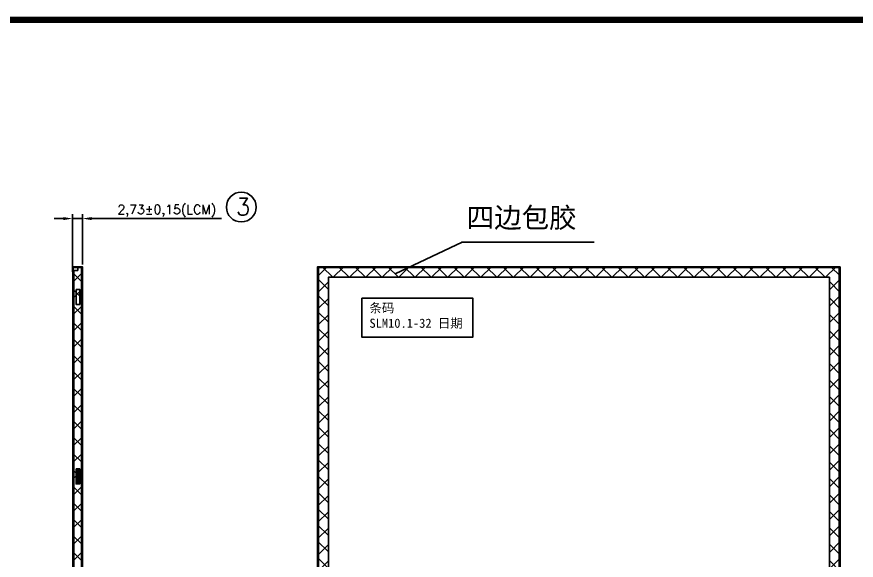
# Model space of a CAD drawing. Header units: millimetres. Extents: x 1532 to 2244, y 694 to 1195.
# Drawn here: x 1804.5 to 2034.2, y 1046.5 to 1195.2 of the extents above; entities that cross this region are included whole.
import ezdxf

# ---------------------------------------------------------------- set-up
doc = ezdxf.new("R2010")
doc.units = ezdxf.units.MM
doc.layers.add('1DIM', color=6, linetype='Continuous')
doc.layers.add('HOU', color=7, linetype='Continuous')
doc.layers.add('标注', color=3, linetype='Continuous', lineweight=13)
doc.layers.add('胶框', color=7, linetype='Continuous', lineweight=20)
doc.styles.add('ROMANS', font='romans.shx', dxfattribs={"height": 1.2})
doc.styles.get("Standard").update_dxf_attribs({"font": 'txt', "bigfont": 'gbcbig.shx'})
doc.dimstyles.new('ISO-25$0', dxfattribs={"dimtxt": 1.8, "dimasz": 2, "dimexe": 0.5, "dimexo": 0.5, "dimgap": 0.5, "dimtad": 0, "dimdsep": 46, "dimtxsty": 'ROMANS', "dimcen": 2.5, "dimclrd": 256, "dimclre": 256, "dimclrt": 256, "dimadec": 0, "dimazin": 0, "dimtp": 1.2, "dimtm": 1.2, "dimtfac": 1, "dimtmove": 0, "dimatfit": 3, "dimfxl": 0, "dimtolj": 1, "dimlwd": -1, "dimarcsym": 0})

# ---------------------------------------------------------------- blocks, each defined once
blk = doc.blocks.new('*D42')
at = {"layer": '1DIM', "color": 0, "lineweight": -2, "transparency": 16777216}
for p, q in [((1817.27, 1139.95), (1814.77, 1139.95)), ((1819.77, 1125.42), (1819.77, 1141.2)), ((1819.77, 1139.95), (1822.5, 1139.95)), ((1822.5, 1127.41), (1822.5, 1141.2)), ((1825, 1139.95), (1860.59, 1139.95))]:
    blk.add_line(p, q, dxfattribs=at)
at = {"layer": '1DIM', "color": 0, "transparency": 16777216}
for points in [[(1817.27, 1140.36), (1817.27, 1139.53), (1819.77, 1139.95)], [(1825, 1140.36), (1825, 1139.53), (1822.5, 1139.95)]]:
    blk.add_solid(points, dxfattribs=at)
at = {"layer": 'Defpoints', "color": 0, "transparency": 16777216}
for p in [(1822.5, 1139.95), (1822.5, 1126.78), (1819.77, 1124.79)]:
    blk.add_point(p, dxfattribs=at)
at = {"layer": '1DIM', "color": 0, "transparency": 16777216, "insert": (1845.59, 1142.03), "char_height": 2.5, "attachment_point": 5}
blk.add_mtext('2,73±0,15(LCM)', dxfattribs=at)
blk = doc.blocks.new('asdfasdfasdfas')
at = {"layer": 'HOU', "color": 2}
for p, q in [((3941.03, -37646.72), (3941.03, -37646.52)), ((3941.03, -37646.52), (3943.38, -37646.52)), ((3942.18, -37646.72), (3941.03, -37646.72)), ((3942.18, -37647.52), (3942.18, -37646.52)), ((3943.38, -37646.52), (3943.38, -37875.02)), ((3941.03, -37873.82), (3941.03, -37647.72)), ((3941.23, -37647.52), (3942.18, -37647.52)), ((3942.18, -37874.02), (3941.23, -37874.02)), ((3942.18, -37875.02), (3942.18, -37874.02)), ((3941.03, -37875.02), (3941.03, -37874.82)), ((3941.03, -37874.82), (3942.18, -37874.82)), ((3943.38, -37875.02), (3941.03, -37875.02))]:
    blk.add_line(p, q, dxfattribs=at)
for points in [[(3941.68, -37652.72), (3941.68, -37656.82), (3942.68, -37656.82), (3942.68, -37652.72), (3941.68, -37652.72)], [(3941.68, -37701.8), (3941.68, -37705.9), (3942.68, -37705.9), (3942.68, -37701.8), (3941.68, -37701.8)], [(3941.68, -37758.72), (3941.68, -37762.82), (3942.68, -37762.82), (3942.68, -37758.72), (3941.68, -37758.72)], [(3941.68, -37815.72), (3941.68, -37819.82), (3942.68, -37819.82), (3942.68, -37815.72), (3941.68, -37815.72)], [(3941.68, -37864.72), (3941.68, -37868.82), (3942.68, -37868.82), (3942.68, -37864.72), (3941.68, -37864.72)]]:
    blk.add_lwpolyline(points, dxfattribs=at)
for centre, start, end in [((3941.23, -37647.72), 90, 180), ((3941.23, -37873.82), 180, 270)]:
    blk.add_arc(centre, 0.2, start, end, dxfattribs=at)
blk = doc.blocks.new('LCM2')
at = {"layer": '标注', "color": 0}
for p, q in [((2237.12, 1723.52), (2237.12, 1495.62)), ((2239.13, 1723.52), (2237.12, 1723.52)), ((2239.33, 1495.82), (2239.33, 1723.32)), ((2237.88, 1668.24), (2237.88, 1664.74)), ((2238.58, 1668.24), (2237.88, 1668.24)), ((2238.13, 1668.24), (2238.13, 1664.74)), ((2238.58, 1664.74), (2238.58, 1668.24)), ((2237.88, 1664.74), (2238.58, 1664.74)), ((2237.88, 1611.32), (2237.88, 1607.82)), ((2238.58, 1611.32), (2237.88, 1611.32)), ((2238.13, 1611.32), (2238.13, 1607.82)), ((2238.58, 1607.82), (2238.58, 1611.32)), ((2237.88, 1607.82), (2238.58, 1607.82)), ((2237.88, 1554.32), (2237.88, 1550.82)), ((2238.58, 1554.32), (2237.88, 1554.32)), ((2238.13, 1554.32), (2238.13, 1550.82)), ((2238.58, 1550.82), (2238.58, 1554.32)), ((2237.88, 1550.82), (2238.58, 1550.82)), ((2237.88, 1505.32), (2237.88, 1501.82)), ((2238.58, 1505.32), (2237.88, 1505.32)), ((2238.13, 1505.32), (2238.13, 1501.82)), ((2238.58, 1501.82), (2238.58, 1505.32)), ((2237.88, 1501.82), (2238.58, 1501.82)), ((2237.12, 1495.62), (2239.13, 1495.62))]:
    blk.add_line(p, q, dxfattribs=at)
for points in [[(2237.88, 1723.52), (2237.88, 1723.82), (2238.13, 1723.82), (2238.58, 1723.52)], [(2237.88, 1495.62), (2237.88, 1495.32), (2238.13, 1495.32), (2238.58, 1495.62)]]:
    blk.add_lwpolyline(points, dxfattribs=at)
for centre, start, end in [((2239.13, 1723.32), 0, 90), ((2239.13, 1495.82), 270, 0)]:
    blk.add_arc(centre, 0.2, start, end, dxfattribs=at)
at = {"layer": '胶框'}
blk.add_blockref('asdfasdfasdfas', (-1703.8, 39370.34), dxfattribs=at)

msp = doc.modelspace()

# ---------------------------------------------------------------- hatches: boundary and pattern name
h = msp.add_hatch()
h.set_pattern_fill('ANSI37', color=5)
h.set_pattern_definition([(45, (-1097.4245, -613.843), (-2.245064, 2.245064), []), (135, (-1097.4245, -613.843), (-2.245064, -2.245064), [])])
h.paths.add_polyline_path([(1822.497, 1126.884), (1819.887, 1126.884), (1819.887, 898.753), (1822.497, 898.753)])
h = msp.add_hatch()
h.set_pattern_fill('ANSI37', color=5)
h.set_pattern_definition([(45, (-1332.8835, -613.843), (-2.245064, 2.245064), []), (135, (-1332.8835, -613.843), (-2.245064, -2.245064), [])])
h.paths.add_polyline_path([(2029.805, 1126.784), (1886.845, 1126.784), (1886.845, 898.223), (2029.805, 898.223)])
h.paths.add_polyline_path([(1948.25, 901.223), (1936.26, 901.223), (1889.795, 901.223), (1889.795, 1123.884), (2026.855, 1123.884), (2026.855, 901.223), (1994.878, 901.223), (1994.878, 916.466), (1948.25, 916.366)], flags=16)

# ---------------------------------------------------------------- linework, layer by layer
at = {"const_width": 1.704}
msp.add_lwpolyline([(1533.23, 1194.306), (2242.954, 1194.306), (2242.954, 694.549), (1533.23, 694.549), (1533.23, 1194.306), (1537.71, 1194.306)], dxfattribs=at)
at = {"color": 0}
msp.add_lwpolyline([(1533.23, 1194.306), (2242.954, 1194.306), (2242.954, 694.549), (1533.23, 694.549)], close=True, dxfattribs=at)
at = {"color": 5}
for points in [[(1819.887, 1126.784), (1822.497, 1126.784), (1822.497, 898.223), (1819.887, 898.223)], [(2029.805, 1126.784), (1886.845, 1126.784), (1886.845, 898.223), (2029.805, 898.223)]]:
    msp.add_lwpolyline(points, close=True, dxfattribs=at)
msp.add_lwpolyline([(1994.878, 901.223), (2026.855, 901.223), (2026.855, 1123.884), (1889.795, 1123.884), (1889.795, 901.223), (1948.25, 901.223)], dxfattribs=at)
msp.add_circle((1865.967, 1143.111), 4.076)
at = {"layer": '1DIM'}
for p, q in [((1908.083, 1124.822), (1926.372, 1133.452)), ((1926.217, 1133.452), (1962.541, 1133.452))]:
    msp.add_line(p, q, dxfattribs=at)
msp.add_lwpolyline([(1898.97, 1118.185), (1929.302, 1118.185), (1929.302, 1107.497), (1898.97, 1107.497)], close=True, dxfattribs=at)
at = {"layer": 'HOU', "color": 2}
for p, q in [((1886.875, 1126.304), (1886.875, 898.703)), ((1887.075, 1126.304), (1886.875, 1126.304)), ((1887.075, 1126.304), (1887.075, 898.703)), ((2029.325, 1126.754), (1887.325, 1126.754)), ((1887.325, 1126.554), (1887.325, 1126.754)), ((2029.325, 1126.554), (1887.325, 1126.554)), ((2029.325, 1126.554), (2029.325, 1126.752)), ((2029.575, 1126.304), (2029.575, 898.704)), ((2029.575, 1126.304), (2029.775, 1126.304)), ((2029.775, 1126.304), (2029.775, 898.704))]:
    msp.add_line(p, q, dxfattribs=at)
for centre, radius, start, end in [((1887.325, 1126.304), 0.45, 90, 180), ((1887.325, 1126.304), 0.25, 90, 180), ((2029.325, 1126.304), 0.45, 0, 90), ((2029.325, 1126.304), 0.25, 0, 90)]:
    msp.add_arc(centre, radius, start, end, dxfattribs=at)
at = {"layer": '标注'}
for p, q in [((1820.007, 1125.59), (1819.917, 1125.59)), ((1819.917, 1125.59), (1819.917, 905.814)), ((1819.767, 1124.79), (1819.767, 905.814)), ((1819.767, 1124.79), (1819.917, 1124.79))]:
    msp.add_line(p, q, dxfattribs=at)

# ---------------------------------------------------------------- block references
at = {"layer": '1DIM'}
msp.add_blockref('LCM2', (-417.11, -597.063), dxfattribs=at)

# ---------------------------------------------------------------- texts
at = {"insert": (1864.479, 1145.52), "char_height": 4.6322, "attachment_point": 1}
msp.add_mtext_dynamic_manual_height_columns('{\\Ftxt,chineset|c134;3}', width=7.28845, gutter_width=23.161, heights=[5.15], dxfattribs=at)
at = {"layer": '1DIM', "attachment_point": 1}
for s, width, gutter_width, insert, char_height in [('{\\fSimSun|b0|i0|c134|p2;四边包胶}', 33.52984, 27.578, (1927.614, 1142.971), 5.51569), ('{\\fSimSun|b0|i0|c134|p2;条码\\PSLM10.1-32 日期}', 28.27559, 12.5, (1901.023, 1116.747), 2.5)]:
    msp.add_mtext_dynamic_manual_height_columns(s, width=width, gutter_width=gutter_width, heights=[0], dxfattribs=dict(at, insert=insert, char_height=char_height))

# ---------------------------------------------------------------- dimensions: what is measured, and where the dimension line sits
at = {"layer": '1DIM'}
dim = msp.add_linear_dim(base=(1822.497, 1139.945), p1=(1819.767, 1124.79), p2=(1822.497, 1126.784), text='<>(LCM)', dimstyle='ISO-25$0', override={"dimtxt": 2.5, "dimasz": 2.5, "dimexe": 1.25, "dimexo": 0.625, "dimgap": 0.625, "dimtad": 1, "dimdsep": 44, "dimtxsty": 'Standard', "dimclrd": 0, "dimclre": 0, "dimclrt": 0, "dimtol": 1, "dimlim": 0, "dimtp": 0.15, "dimtm": 0.15, "dimtolj": 0, "dimlwd": 65534}, dxfattribs=at)
dim.commit()
dim.dimension.update_dxf_attribs({"geometry": '*D42', "text_midpoint": (1845.585, 1139.945), "dimtype": 160})

doc.saveas('drawing.dxf')
